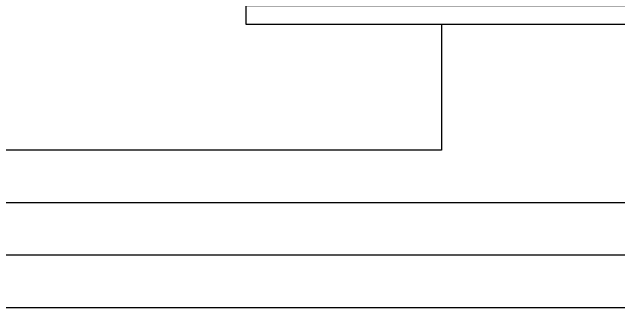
# Model space of a CAD drawing. Header units: millimetres. Extents: x 10547 to 11305, y 9897 to 10391.
# Drawn here: x 10876.64 to 10900.48, y 10351.61 to 10363.23 of the extents above; entities that cross this region are included whole.
import ezdxf

# ---------------------------------------------------------------- set-up
doc = ezdxf.new("R2010")
doc.units = ezdxf.units.MM
doc.layers.add('LG-RLRG', color=3, linetype='Continuous')
doc.layers.add('에어컨', color=15, linetype='Continuous')

msp = doc.modelspace()

# ---------------------------------------------------------------- linework, layer by layer
at = {"layer": 'LG-RLRG'}
for p, q in [((10893.504, 10362.742), (10893.504, 10357.807, 0)), ((10893.504, 10357.807, 0), (10845.578, 10357.807, 0)), ((10910.311, 10355.741, 0), (10847.644, 10355.741, 0)), ((10929.807, 10353.674, 0), (10849.711, 10353.674, 0)), ((10954.236, 10351.608, 0), (10851.777, 10351.608, 0))]:
    msp.add_line(p, q, dxfattribs=at)
at = {"layer": '에어컨', "color": 8}
msp.add_lwpolyline([(10885.831, 10363.487), (10901.177, 10363.487), (10901.177, 10362.742), (10885.831, 10362.742)], close=True, dxfattribs=at)

doc.saveas('drawing.dxf')
